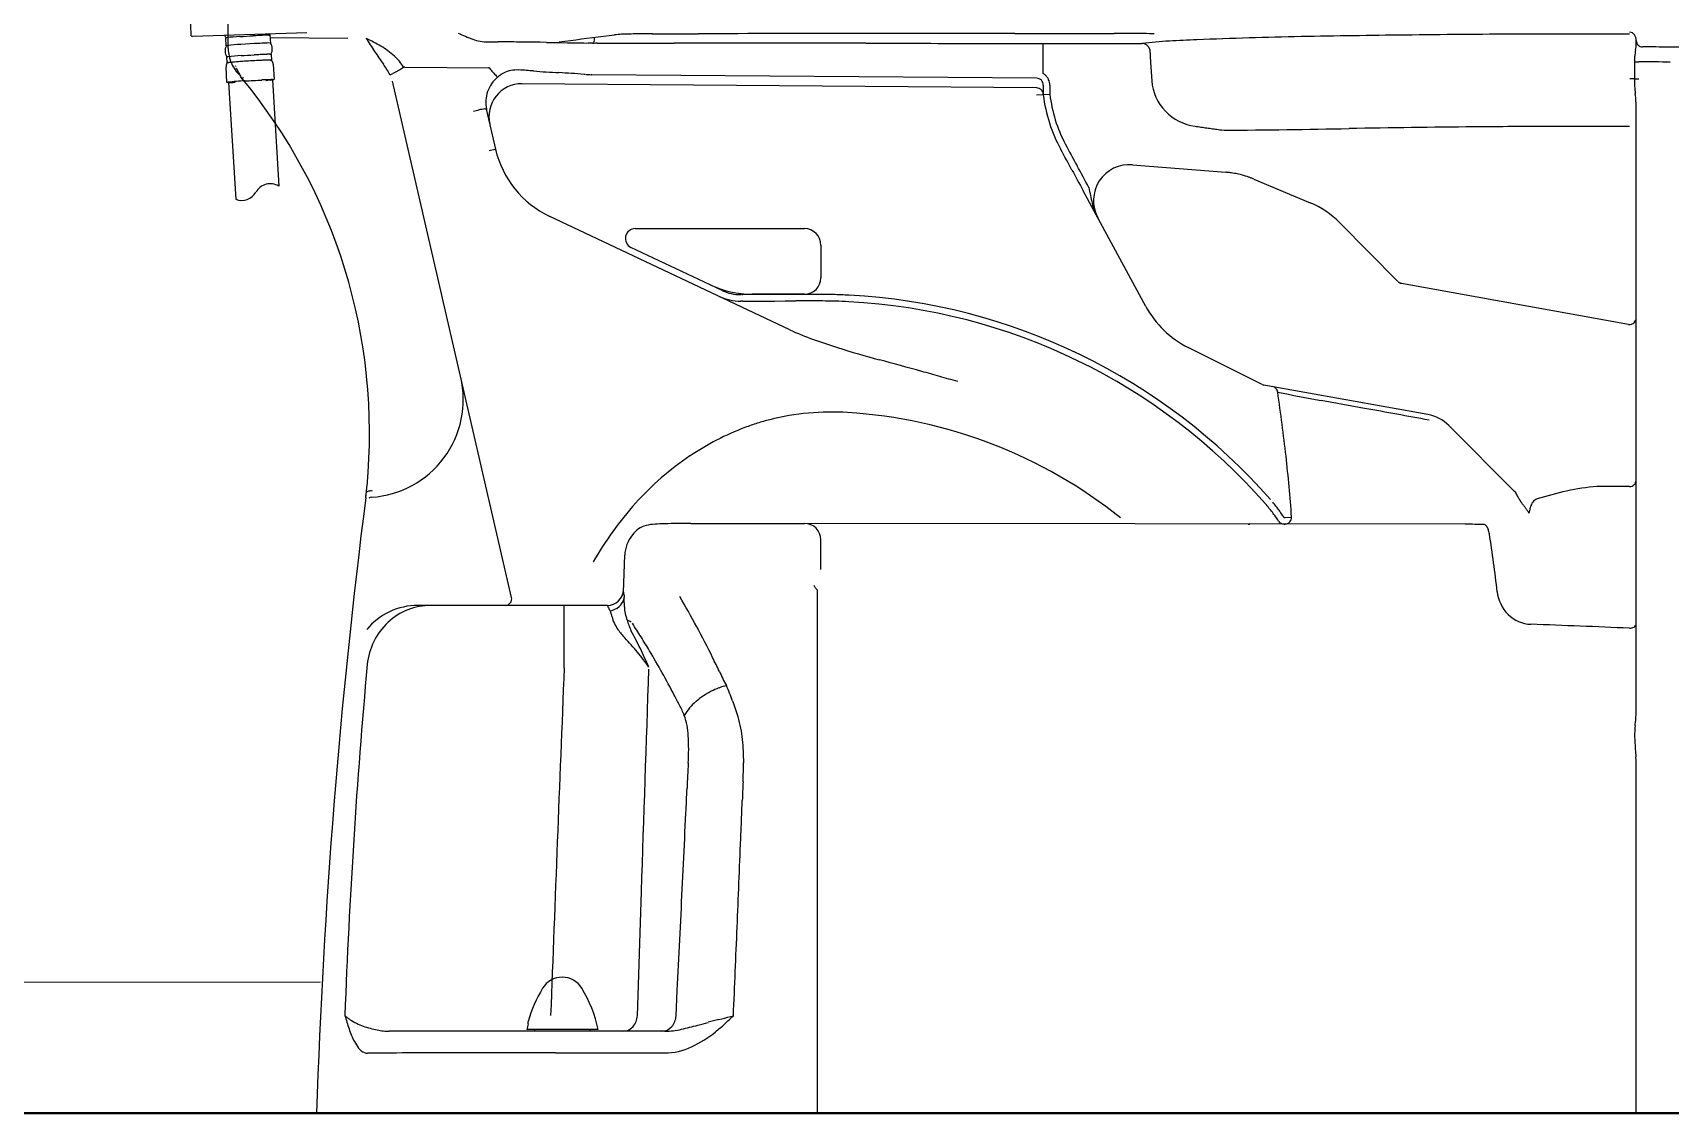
# Model space of a CAD drawing. Units: millimetres at full size. Extents: x -10070 to 9730, y -7239 to 6561.
# Drawn here: x -8074 to -7574, y -5397 to -5067 of the extents above; entities that cross this region are included whole.
import ezdxf

# ---------------------------------------------------------------- set-up
doc = ezdxf.new("R2010")
doc.units = ezdxf.units.MM
doc.header["$LTSCALE"] = 50
for name, color, linetype, lineweight in [('B-3_仕上線(黄)', 3, 'Continuous', 40), ('B-A_文字', 7, 'Continuous', 25), ('B-F_寸法・方位', 7, 'Continuous', 25)]:
    doc.layers.add(name, color=color, linetype=linetype, lineweight=lineweight)

msp = doc.modelspace()

# ---------------------------------------------------------------- linework, layer by layer
at = {"layer": 'B-3_仕上線(黄)'}
msp.add_line((-8084.48, -5396.71), (-6764.48, -5396.71), dxfattribs=at)
at = {"layer": 'B-A_文字', "color": 1, "lineweight": 18}
msp.add_line((-8084.48, -5356.71), (-7986.27, -5356.71), dxfattribs=at)
at = {"layer": 'B-F_寸法・方位'}
for p, q in [((-8027.1, -5030.13), (-8025.93, -5067.51)), ((-8014.47, -5071.74), (-8014.47, -5033.89)), ((-7990.43, -5066.9), (-8025.41, -5068)), ((-8015.08, -5070.85), (-8015.22, -5068.45)), ((-8006.44, -5070.22), (-8010.59, -5070.46)), ((-8001.75, -5067.63), (-8001.6, -5070.03)), ((-8001.7, -5068.37), (-7977.95, -5068.56)), ((-7935.13, -5069.7), (-7932.02, -5069.7)), ((-7917.24, -5069.84), (-7919.23, -5069.81)), ((-7914.26, -5069.89), (-7912.57, -5069.91)), ((-7913.35, -5069.67), (-7911.66, -5069.45)), ((-7912.57, -5069.91), (-7910.89, -5069.94)), ((-7911.66, -5069.45), (-7909.97, -5069.23)), ((-7910.89, -5069.94), (-7909.2, -5069.97)), ((-7909.97, -5069.23), (-7908.28, -5069.01)), ((-7909.2, -5069.97), (-7907.51, -5070)), ((-7908.28, -5069.01), (-7906.6, -5068.8)), ((-7907.51, -5070), (-7905.82, -5070.02)), ((-7906.6, -5068.8), (-7904.91, -5068.58)), ((-7905.82, -5070.02), (-7904.55, -5070.04)), ((-7904.91, -5068.58), (-7903.22, -5068.36)), ((-7903.23, -5070.06), (-7904.55, -5070.04)), ((-7903.22, -5068.36), (-7901.53, -5068.14)), ((-7902.77, -5070.02), (-7902.29, -5070.07)), ((-7901.74, -5070.07), (-7902.29, -5070.07)), ((-7901.53, -5068.14), (-7899.85, -5067.93)), ((-7899.85, -5067.93), (-7898.16, -5067.71)), ((-7898.16, -5067.71), (-7896.47, -5067.49)), ((-7884.87, -5067.23), (-7870.83, -5067.2)), ((-7854.86, -5070.09), (-7878.3, -5070.08)), ((-7774.23, -5067.08), (-7743.93, -5067.08)), ((-7773.81, -5070.15), (-7765.57, -5070.15)), ((-7765.57, -5079.36), (-7765.57, -5070.15)), ((-7765.57, -5070.15), (-7765.08, -5070.15)), ((-7584.48, -5070.3), (-7584.48, -5069.27)), ((-8014.76, -5076.06), (-8014.87, -5074.28)), ((-8001.39, -5073.46), (-8001.29, -5075.24)), ((-7733.05, -5071.98), (-7732.78, -5075.97)), ((-7732.78, -5075.97), (-7732.4, -5081.6)), ((-8014.85, -5082.07), (-8015.13, -5077.35)), ((-8000.76, -5076.48), (-8000.48, -5081.2)), ((-7960.56, -5077.39), (-7960.68, -5077.39)), ((-7960.56, -5077.39), (-7934.96, -5077.6)), ((-7905.51, -5079.62), (-7905.75, -5079.6)), ((-7903.39, -5079.71), (-7903.64, -5079.7)), ((-7767.55, -5080.8), (-7903.39, -5079.71)), ((-8014.35, -5082.08), (-8012.19, -5117.73)), ((-8000.98, -5081.28), (-7999.03, -5113.7)), ((-7927.93, -5239.26), (-7964.3, -5081.7)), ((-7767.55, -5083.74), (-7924.81, -5082.47)), ((-7763.57, -5085.75), (-7767.57, -5086)), ((-7765.57, -5082.86), (-7765.57, -5085.87)), ((-7763.57, -5082.86), (-7763.57, -5085.75)), ((-7935.56, -5090.6), (-7932.82, -5102.47)), ((-7584.48, -5273.46), (-7584.48, -5090.02)), ((-7933.02, -5102.52), (-7934.77, -5102.92)), ((-7738.34, -5107.18), (-7709.82, -5109.48)), ((-7734.25, -5150.42), (-7753.36, -5115.14)), ((-7701.21, -5111.58), (-7684.04, -5118.8)), ((-7842.96, -5157.55), (-7916.41, -5122.85)), ((-7657.22, -5142.84), (-7675.01, -5124.9)), ((-7890.19, -5126.7), (-7838.48, -5126.7)), ((-7867.32, -5143.83), (-7891.48, -5132.42)), ((-7833.48, -5131.7), (-7833.48, -5141.7)), ((-7863.63, -5145.57), (-7867.32, -5143.83)), ((-7586.83, -5155.91), (-7656.15, -5143.4)), ((-7857.57, -5146.83), (-7857.93, -5146.83)), ((-7857.68, -5148.83), (-7857.92, -5148.83)), ((-7857.32, -5148.83), (-7857.68, -5148.83)), ((-7857.57, -5146.83), (-7857.33, -5146.83)), ((-7838.48, -5146.7), (-7854.5, -5146.7)), ((-7698.7, -5174.25), (-7721.28, -5162.97)), ((-7648.06, -5183.47), (-7698.16, -5174.43)), ((-7621.61, -5206.9), (-7641.71, -5186.8)), ((-7586.48, -5205.43), (-7596.49, -5205.43)), ((-7972.45, -5208.89), (-7972.44, -5208.76)), ((-7692.01, -5214.88), (-7691.71, -5214.88)), ((-7691.71, -5214.88), (-7689.74, -5214.75)), ((-7873.23, -5216.71), (-7838.47, -5216.71)), ((-7636.75, -5216.95), (-7838.47, -5216.7)), ((-7703, -5216.87), (-7702.43, -5216.87)), ((-7692.01, -5216.88), (-7691.71, -5216.88)), ((-7833.47, -5230.8), (-7833.47, -5221.71)), ((-7893.75, -5237.62), (-7893.39, -5226.39)), ((-7834.48, -5266.16), (-7834.48, -5237.03)), ((-7898.72, -5241.71), (-7956.56, -5241.71)), ((-7911.87, -5260.79), (-7911.87, -5241.71)), ((-7834.48, -5289.74), (-7834.48, -5266.16)), ((-7584.48, -5274.02), (-7584.48, -5273.85)), ((-7584.48, -5274.02), (-7584.48, -5273.85)), ((-7584.48, -5289.03), (-7584.57, -5287.96)), ((-7584.48, -5396.71), (-7584.48, -5289.03)), ((-7889.52, -5366.98), (-7888.26, -5329.05)), ((-7876.56, -5343.8), (-7876.18, -5336.06)), ((-7876.94, -5351.54), (-7876.56, -5343.8)), ((-7877.32, -5359.29), (-7876.94, -5351.54)), ((-7877.7, -5367.03), (-7877.32, -5359.29)), ((-7922.88, -5369.45), (-7922.88, -5368.74)), ((-7881.13, -5371.71), (-7965.3, -5371.71)), ((-7901.48, -5371.21), (-7923.29, -5371.21)), ((-7920.98, -5371.21), (-7920.98, -5371.71)), ((-7903.98, -5371.71), (-7903.98, -5371.21)), ((-7970.8, -5378.43), (-7971.96, -5378.43)), ((-7914.54, -5378.34), (-7881.18, -5378.34)), ((-7852.59, -5396.71), (-7987.47, -5396.71)), ((-7421.48, -5396.71), (-7835.98, -5396.71))]:
    msp.add_line(p, q, dxfattribs=at)
for points in [[(-7917.24, -5069.84), (-7916.25, -5069.86), (-7914.26, -5069.89)], [(-7901.74, -5070.07), (-7890.02, -5070.08), (-7878.3, -5070.08)], [(-7585.04, -5075.74), (-7585.04, -5076.99), (-7585.03, -5079.78), (-7585.03, -5080.98)], [(-8012.05, -5077.6), (-8011.91, -5077.87), (-8011.78, -5078.13), (-8011.64, -5078.41), (-8011.49, -5078.68), (-8011.35, -5078.97), (-8011.2, -5079.25), (-8011.06, -5079.54), (-8010.91, -5079.83), (-8010.76, -5080.13), (-8010.61, -5080.43)], [(-7719.19, -5095.44), (-7718.74, -5095.5), (-7718.29, -5095.56), (-7717.85, -5095.63), (-7717.4, -5095.69), (-7716.96, -5095.75), (-7716.51, -5095.81), (-7716.07, -5095.88), (-7715.62, -5095.94), (-7715.18, -5096), (-7714.73, -5096.06), (-7714.29, -5096.12), (-7713.84, -5096.18), (-7713.39, -5096.24), (-7712.95, -5096.31), (-7712.5, -5096.37), (-7712.06, -5096.43), (-7711.61, -5096.49), (-7711.17, -5096.55), (-7710.28, -5096.67)], [(-7857.32, -5148.83), (-7854.08, -5148.81), (-7850.84, -5148.8), (-7847.6, -5148.79), (-7844.37, -5148.78), (-7841.13, -5148.77)], [(-7972.47, -5208.77), (-7972.45, -5208.62), (-7972.43, -5208.47), (-7972.41, -5208.32), (-7972.4, -5208.18), (-7972.38, -5208.03), (-7972.36, -5207.89), (-7972.35, -5207.75), (-7972.33, -5207.61), (-7972.31, -5207.48), (-7972.3, -5207.34)], [(-7972.3, -5207.34), (-7972.28, -5207.16), (-7972.26, -5206.98), (-7972.24, -5206.79)], [(-7617.16, -5213.58), (-7617.27, -5213.41), (-7617.39, -5213.25), (-7617.5, -5213.08), (-7617.61, -5212.91), (-7617.72, -5212.75), (-7617.83, -5212.58), (-7617.94, -5212.42), (-7618.05, -5212.26), (-7618.16, -5212.1), (-7618.27, -5211.94)], [(-7617.16, -5213.58), (-7617.11, -5213.39), (-7617.07, -5213.2), (-7617.03, -5213.01), (-7616.98, -5212.82), (-7616.94, -5212.63), (-7616.9, -5212.43), (-7616.85, -5212.24), (-7616.81, -5212.05), (-7616.77, -5211.86), (-7616.72, -5211.67)], [(-7864.63, -5368.14), (-7863.75, -5367.91), (-7862.86, -5367.68), (-7861.97, -5367.45), (-7861.08, -5367.22), (-7860.2, -5366.99)]]:
    msp.add_lwpolyline(points, dxfattribs=at)
for centre, radius, start, end in [((-8025.43, -5067.5), 0.5, 181.8, 271.8), ((-8009.33, -5065.71), 6.5, 197.7223, 199.1591), ((-8009.34, -5065.72), 6.49, 199.1591, 201.3175), ((-8012, -5072.39), 3.43, 153.4389, 213.5188), ((-8009.32, -5065.71), 6.5, 201.3175, 202.7547), ((-8015.02, -5068), 0.407, 252.1343, 276.6885), ((-8014.96, -5070.9), 0.125, 76.1957, 154.0719), ((-8007.57, -5131.51), 63.54, 93.0197, 96.6885), ((-8014.8, -5070.23), 0.571, 256.1957, 276.2086), ((-8006.23, -5148.95), 78.61, 93.1767, 96.2086), ((-8068.12, -3983.71), 1085.85, 273.01969, 273.23444), ((-7983.91, -5473.84), 406.65, 92.9751, 93.2344), ((-7933.03, -6385.9), 1317.72, 93.0981, 93.19348), ((-7996.96, -5222.79), 155.26, 92.2958, 92.9751), ((-8000.85, -5132.89), 62.88, 91.0992, 93.0981), ((-7998.89, -5174.67), 107.1, 92.0117, 92.2958), ((-8001.75, -5093.1), 25.48, 90.8176, 92.0117), ((-8002.31, -5053.96), 13.66, 270.8176, 271.5431), ((-8001.91, -5068.73), 1.11, 82.6336, 91.5431), ((-8001.9, -5069.52), 0.5, 270.4779, 289.9975), ((-8007.98, -5065.61), 6.56, 342.0265, 343.7564), ((-8001.69, -5070.09), 0.108, 33.0252, 109.9975), ((-8007.93, -5065.63), 6.5, 343.7564, 345.5027), ((-8004.32, -5071.91), 3.3, 3.3334, 34.6928), ((-7814.73, -4969.01), 186.46, 212.2857, 213.7442), ((-8018.42, -5160.21), 102.53, 60.4363, 63.3047), ((-7919.74, -5013.93), 58.48, 245.2066, 249.9313), ((-7935.08, -5055.91), 13.79, 249.9313, 269.7803), ((-7933.01, -6011.24), 941.54, 89.55062, 89.94001), ((-7931.58, -5829.07), 759.37, 89.06782, 89.55062), ((-7914.3, -5063.21), 6.68, 270.3311, 273.4062), ((-7914.3, -5063.2), 6.69, 273.4046, 276.9911), ((-7914.31, -5063.18), 6.71, 276.9911, 280.5671), ((-7903.21, -5068.17), 1.89, 269.2701, 271.9479), ((-7903.21, -5068.12), 1.95, 271.9479, 274.5469), ((-7903.23, -5067.91), 2.16, 274.5469, 278.2369), ((-7903.31, -5067.31), 2.76, 278.2369, 281.124), ((-7915.06, -5067.61), 12.52, 348.9091, 352.9287), ((-7924.3, -5066.46), 21.82, 352.9287, 355.2341), ((-7893.42, -5093.14), 25.78, 92.0852, 96.8268), ((-7887.5, -5255.56), 188.32, 90.6515, 92.0852), ((-7884.62, -5509.62), 442.39, 90.0411, 90.6515), ((-7884.94, -5067.02), 0.213, 260.0481, 269.8911), ((-7766.15, -53187.71), 48120.62, 90.00963, 90.12464), ((-7907.27, -122510.16), 117440.08, 89.95728, 89.97443), ((-7662.6, 205619.51), 210689.68, 269.95728, 269.96684), ((-7474.69, 530205.17), 535275.4, 269.96684, 269.96798), ((-7501.02, 481159.49), 486229.71, 269.96888, 269.97238), ((-7743.8, -5816.51), 749.43, 89.54159, 90.00963), ((-7739.03, -5219.65), 152.56, 87.2426, 89.5416), ((-7735.43, -5072.26), 2.1, 88.3492, 89.9724), ((-7721.26, -5187.08), 117.77, 92.8066, 96.907), ((-7735.43, -5072.25), 2.08, 81.8214, 88.3492), ((-7735.49, -5072.7), 2.54, 16.487, 81.8214), ((-7657.41, -6489.61), 1421.87, 92.46687, 92.80663), ((-7662.96, -6360.77), 1292.9, 91.05761, 92.46687), ((-7601.81, -9672.98), 4605.68, 90.66199, 91.05761), ((-7596.1, -10166.89), 5099.62, 90.27684, 90.66199), ((-7605.99, -8121.23), 3053.93, 89.6337, 90.27684), ((-7586.48, -5068.49), 1.76, 32.9546, 89.586), ((-7587.73, -5069.3), 3.25, 0.5292, 32.9546), ((-7594.3, -5070.3), 9.82, 349.09, 0), ((-7582.55, -5069.25), 1.93, 180.6597, 225.9297), ((-7582.48, -5069.18), 2.03, 225.9297, 269.2719), ((-8014.67, -5073.83), 0.407, 252.1343, 276.6885), ((-8014.61, -5076.17), 0.191, 78.4205, 144.2353), ((-8007.22, -5137.34), 63.54, 93.0197, 96.6885), ((-8014.41, -5075.19), 0.806, 258.4205, 275.8556), ((-8003.25, -5071.7), 11.22, 180.1956, 203.765), ((-8003.75, -5179.14), 103.68, 93.1764, 95.8556), ((-8067.77, -3989.54), 1085.85, 273.01969, 273.23444), ((-7945.93, -6221), 1147.15, 92.93422, 93.17642), ((-7983.56, -5479.67), 406.65, 92.9751, 93.2344), ((-7996.6, -5228.62), 155.26, 92.2958, 92.9751), ((-7989.98, -5361.46), 286.49, 92.6902, 92.9342), ((-7999.25, -5164.27), 89.08, 91.9054, 92.6902), ((-7998.53, -5180.5), 107.1, 92.0117, 92.2958), ((-8001.4, -5098.93), 25.48, 90.8176, 92.0117), ((-8000.27, -5133.53), 58.31, 91.5728, 91.9054), ((-8001.49, -5089.25), 14.02, 90.1898, 91.5728), ((-8001.96, -5059.79), 13.66, 270.8176, 271.5431), ((-8001.56, -5074.55), 1.11, 82.6336, 91.5431), ((-8001.54, -5074.73), 0.498, 270.1898, 285.8538), ((-8001.37, -5075.32), 0.112, 43.0426, 105.8538), ((-8004.38, -5071.91), 3.37, 332.5276, 3.3334), ((-8002.57, -5076.46), 1.77, 39.1285, 43.5795), ((-8002.64, -5076.51), 1.85, 34.8832, 39.1285), ((-8002.81, -5076.63), 2.06, 31.054, 34.8832), ((-8002.75, -5076.59), 1.99, 27.0964, 31.054), ((-8002.76, -5076.6), 2.01, 23.1699, 27.0964), ((-8002.75, -5076.59), 1.99, 19.2076, 23.1699), ((-8002.82, -5076.62), 2.07, 11.579, 19.2076), ((-7799.72, -4958.98), 204.51, 213.7442, 215.074), ((-7978.75, -5090.27), 22.13, 47.2017, 60.4363), ((-7975.55, -5086.81), 17.42, 40.0058, 47.2017), ((-7973.16, -5084.81), 14.3, 31.2488, 40.0058), ((-7570.63, -5075.76), 14.41, 176.463, 179.9071), ((-7584.08, -5059.29), 16.47, 266.662, 269.0465), ((-7567.17, -5075.98), 17.88, 173.6861, 176.463), ((-7561.71, -5076.58), 23.37, 169.09, 173.6861), ((-7583.77, -5040.83), 34.94, 269.0465, 270.1707), ((-7625.57, -10203.3), 5127.71, 89.42456, 89.53177), ((-7622.88, -10301.34), 5230.29, 89.46885, 89.55774), ((-7622.42, -10251.63), 5180.57, 89.37911, 89.46885), ((-8013.36, -5077.21), 1.78, 175.375, 179.8099), ((-8013.63, -5077.21), 1.5, 179.8099, 185.0424), ((-8012.97, -5077.25), 2.17, 171.7394, 175.375), ((-8013.18, -5077.22), 1.96, 167.7257, 171.7394), ((-8013.15, -5077.22), 1.98, 163.7566, 167.7257), ((-8013.11, -5077.23), 2.03, 159.8829, 163.7566), ((-8012.85, -5077.33), 2.3, 153.0392, 159.8829), ((-8013.66, -5076.92), 1.4, 141.7936, 153.0392), ((-8003.36, -5071.75), 11.1, 203.765, 227.5837), ((-8003.13, -5070.61), 11.23, 214.8386, 216.126), ((-8141.31, -5189.13), 170, 354.5239, 39.7357), ((-8010.21, -5080.14), 0.493, 220.5866, 271.4019), ((-8010.26, -5078.19), 2.44, 271.4019, 282.344), ((-8002.43, -5076.54), 1.67, 2.1159, 11.579), ((-8028.73, -5119.78), 75.32, 33.6233, 35.074), ((-7979.25, -5086.87), 15.89, 26.7553, 33.6233), ((-7966.18, -5076.06), 3.82, 287.0506, 300.9998), ((-7951.02, -5101.28), 25.6, 118.9062, 120.9998), ((-8006.07, -5001.6), 88.27, 298.9062, 299.8392), ((-8033.5, -4953.77), 143.41, 299.8392, 300.4136), ((-7960.72, -5077.77), 0.372, 102.6215, 119.9897), ((-7960.68, -5077.92), 0.527, 90.3166, 102.6215), ((-7925.77, -5088.16), 10.03, 130.02, 160.8117), ((-7934.97, -5078.38), 0.781, 84.8188, 89.2382), ((-7934.94, -5078.07), 0.47, 77.4772, 84.8188), ((-7934.92, -5077.95), 0.348, 62.585, 77.4772), ((-7934.87, -5077.86), 0.241, 41.2523, 62.585), ((-7777.22, -4944.95), 205.95, 220.1318, 220.5723), ((-7899.48, -5049.63), 45, 220.5723, 222.5881), ((-7949.87, -5095.96), 23.45, 41.9184, 42.5881), ((-7931.18, -5079.18), 1.67, 221.9184, 231.3179), ((-7925.8, -5087.98), 9.87, 124.036, 130.604), ((-7925.87, -5087.87), 9.75, 117.386, 124.036), ((-7926.35, -5086.95), 8.71, 101.8426, 117.386), ((-7926.36, -5086.88), 8.63, 86.1654, 101.8426), ((-7932.67, -5219.04), 140.95, 86.2521, 87.1748), ((-7931.34, -5198.65), 120.51, 85.1729, 86.2521), ((-7902.29, -4854.65), 224.71, 265.1729, 267.1429), ((-7924.68, -5303.24), 224.44, 85.1706, 87.1429), ((-7903.32, -5050.26), 29.44, 266.1961, 267.7815), ((-7903.12, -5045.14), 34.56, 267.7815, 269.132), ((-7767.57, -5082.76), 1.96, 43.2418, 89.5288), ((-7767.58, -5082.81), 3.99, 53.6696, 59.7364), ((-7767.59, -5082.83), 4.01, 41.6282, 53.6696), ((-7767.61, -5082.84), 4.04, 29.6666, 41.6282), ((-7767.63, -5082.86), 4.06, 23.6946, 29.6666), ((-7586.48, -5113.56), 32.63, 88.6923, 89.943), ((-7586.08, -5095.99), 15.05, 85.9808, 88.6923), ((-7546.36, -5080.89), 38.67, 180.1324, 186.8502), ((-7584.06, -5064.8), 16.21, 266.5906, 269.0423), ((-7583.74, -5045.84), 35.17, 269.0423, 270.1726), ((-8014.63, -5081.59), 0.441, 252.0545, 276.6578), ((-8014.6, -5082.48), 0.395, 90.0519, 114.3096), ((-8014.62, -5066.34), 15.74, 270.0519, 271.8313), ((-8005.42, -5160.49), 79, 92.8726, 96.6578), ((-8017.39, -4979.73), 102.41, 271.8313, 272.1049), ((-8017.26, -4983.27), 98.86, 272.1049, 272.4905), ((-8021.17, -4893.43), 188.78, 272.4905, 272.6924), ((-8194.71, -1388.06), 3698.18, 272.87262, 272.95351), ((-7973.64, -5672.83), 592.3, 92.7984, 92.95351), ((-8017.22, -4889.51), 192.46, 274.2331, 274.3287), ((-8014.14, -4930.18), 151.67, 274.3287, 274.45), ((-7999.92, -5135.25), 54.06, 91.0992, 92.7984), ((-8000.37, -5107.09), 25.77, 92.3598, 94.45), ((-8001.65, -5076.22), 5.12, 272.3598, 282.8422), ((-8001.28, -5064.3), 16.9, 271.0992, 272.6091), ((-7925.44, -5088.28), 10.38, 160.8117, 190.6118), ((-7924.88, -5092.41), 9.94, 89.5959, 141.6738), ((-7767.57, -5085.75), 2.02, 45.2889, 89.5481), ((-7767.53, -5085.72), 1.96, 0, 45.2889), ((-7767.68, -5082.86), 2.11, 0, 43.2418), ((-7718.03, -5079.76), 47.93, 187.3232, 197.8177), ((-7767.64, -5082.86), 4.07, 11.8296, 23.6946), ((-7767.65, -5082.86), 4.08, 0, 11.8296), ((-7717.63, -5079.84), 46.31, 187.3232, 197.1582), ((-7717.75, -5080.6), 14.68, 183.9173, 224.2119), ((-7622.4, -5090.02), 37.92, 0, 6.8502), ((-7915, -5182.52), 94.84, 103.9462, 105.023), ((-7934.62, -5103.49), 13.41, 96.3409, 103.9462), ((-7936.3, -5088.45), 1.72, 276.3409, 286.1771), ((-7935.78, -5090.24), 0.135, 10.8132, 106.1771), ((-7926.07, -5088.41), 9.74, 190.7255, 191.8642), ((-7926.04, -5088.4), 9.77, 191.8642, 193), ((-7924.75, -5092.51), 10.1, 141.6738, 193), ((-7717.02, -5079.89), 15.7, 224.2119, 262.0713), ((-7718.71, -5079.98), 47.21, 197.8177, 208.4703), ((-7721.8, -5081.13), 41.95, 197.1582, 208.011), ((-7605.27, -8686.93), 3591.41, 90.45873, 91.067), ((-7609.63, -8143.39), 3047.86, 90.0118, 90.45873), ((-7608.06, -15771.28), 10675.75, 89.8842, 90.01179), ((-7160.83, -4782.72), 677.36, 208.011, 208.65328), ((-7747.97, -1025.53), 4071.32, 270.53043, 271.067), ((-7933.09, -5102.25), 0.28, 282.9968, 312.9913), ((-7903.59, -5095.73), 30, 193, 244.7134), ((-17781.34, -10536.79), 11399.76, 28.43413, 28.47028), ((22945.74, 11515.63), 34914.43, 208.43413, 208.44593), ((-9596.49, -6113.62), 2098.21, 28.44593, 28.65328), ((-7739.22, -5118.15), 11, 85.3931, 208.4459), ((-7712.07, -5137.41), 28.02, 84.4911, 85.3931), ((-7712.06, -5137.37), 27.98, 81.7828, 84.4911), ((-7712.07, -5137.41), 28.02, 79.98, 81.7828), ((-7712.06, -5137.38), 27.99, 79.0766, 79.98), ((-7712.06, -5137.37), 27.98, 77.2675, 79.0766), ((-7712.07, -5137.41), 28.02, 75.4568, 77.2675), ((-7712.06, -5137.37), 27.98, 72.7253, 75.4568), ((-7712.07, -5137.41), 28.02, 70.8954, 72.7253), ((-7712.06, -5137.38), 27.99, 69.9738, 70.8954), ((-8010.36, -5113.05), 5.02, 248.5736, 330.4267), ((-8001.62, -5118.01), 5.02, 59.0568, 150.4267), ((-7682.65, -5102.29), 69.98, 189.7856, 193.7413), ((-7712.06, -5137.36), 27.97, 68.1233, 69.9738), ((-7712.08, -5137.42), 28.03, 67.1965, 68.1233), ((-7732.43, -5114.46), 18.73, 193.7413, 208.4459), ((-7694.89, -5144.61), 28, 44.7544, 67.1965), ((-7890.19, -5129.7), 3, 90, 244.7134), ((-7838.48, -5131.7), 5, 0, 90), ((-7854.5, -5116.7), 30, 244.7134, 270), ((-7858, -5133.66), 13.18, 244.7134, 257.5149), ((-7838.48, -5141.7), 5, 270, 0), ((-7655.79, -5141.42), 2.01, 224.7544, 226.5559), ((-7655.8, -5141.44), 1.99, 226.556, 231.953), ((-7655.79, -5141.42), 2.01, 231.9388, 237.214), ((-7655.8, -5141.43), 2, 237.2343, 242.481), ((-7655.79, -5141.42), 2.01, 242.4747, 244.199), ((-7655.8, -5141.43), 2, 244.1991, 249.3904), ((-7655.8, -5141.42), 2.01, 249.3822, 254.5464), ((-7655.8, -5141.44), 1.99, 254.5565, 258.0376), ((-7655.8, -5141.42), 2.01, 258.0357, 259.7705), ((-7858.02, -5133.68), 15.15, 244.7134, 257.5365), ((-7858.01, -5133.67), 15.16, 257.5365, 270.3477), ((-7858, -5133.63), 13.21, 257.5149, 270.2836), ((-7825.57, -11675.46), 6528.71, 90.17888, 90.27872), ((-7828.35, -10784.7), 5637.94, 90.06325, 90.17888), ((-7838.35, -6400.52), 1251.75, 89.75633, 90.12703), ((-7834.37, -5332.24), 185.48, 88.557, 90.0632), ((-7833.75, -5319.6), 170.82, 87.0404, 89.7563), ((-7834.2, -5325.37), 178.6, 86.9927, 88.557), ((-7834.48, -5330.71), 181.95, 41.2587, 86.994), ((-7834.48, -5330.71), 183.95, 41.2587, 86.994), ((-7707.87, -5136.13), 30, 208.4459, 243.4478), ((-7586.48, -5153.93), 2.01, 259.8791, 287.4109), ((-7586.48, -5153.94), 2, 287.4109, 315.1455), ((-7586.37, -5154.05), 1.85, 315.1455, 317.0833), ((-7586.96, -5153.5), 2.65, 317.0833, 318.4367), ((-7586.48, -5153.94), 2, 318.7274, 0), ((-7808.98, -5085.61), 79.56, 244.7134, 250.321), ((-7769.81, -4976.1), 195.87, 250.321, 252.6005), ((-7726.21, -4836.75), 341.87, 252.6102, 254.8479), ((-8472.38, -7592.25), 2512.86, 74.54346, 74.84795), ((-8059.59, -6099.36), 963.95, 74.20321, 74.54346), ((-7972.68, -5178.77), 30, 273.8494, 13), ((-7933.69, -5654.35), 501.48, 73.5492, 74.2032), ((-7697.81, -5172.46), 2, 243.4478, 259.7705), ((-7695.92, -5176.85), 1.98, 43.7452, 79.7705), ((-7695.94, -5176.86), 2, 8.1061, 43.7452), ((-7594.96, -4702.5), 484.3, 258.2044, 259.8024), ((-8324.38, -5268.7), 637.12, 7.42689, 8.31368), ((-9149.23, -13342.87), 8294.74, 79.70907, 79.80238), ((-7832.11, -5251.92), 69.02, 104.2281, 107.5346), ((-7830.7, -5257.46), 74.73, 95.0429, 104.2281), ((-7830.14, -5263.82), 81.12, 86.5781, 95.0429), ((-7834.22, -5329.74), 147.16, 68.8627, 86.5257), ((-17736.25, -60636.76), 56361.88, 79.69892, 79.70907), ((-8029.73, -7230.95), 2081.15, 79.42379, 79.69892), ((-7650.2, -5195.28), 12, 45, 79.7705), ((-7828.31, -5262.54), 80.31, 110.6734, 117.4272), ((-7830.99, -5255.44), 72.71, 107.5346, 110.6734), ((-8312.12, -5267.1), 624.75, 6.52254, 7.42689), ((-7826.48, -5266.07), 84.28, 117.4272, 123.8631), ((-7834.73, -5331.06), 148.58, 51.3658, 68.8627), ((-7824.06, -5269.69), 88.64, 123.8631, 138.1349), ((-8074.87, -5239.98), 385.95, 5.1351, 6.5226), ((-8081.59, -5194.85), 110, 353.771, 354.4728), ((-8082.58, -5240.67), 393.7, 3.7749, 5.1351), ((-7591.11, -5272.72), 67.51, 94.5677, 102.4901), ((-7586.48, -5203.4), 2.02, 270, 314.2514), ((-7586.43, -5203.46), 1.95, 314.2514, 0), ((-5988.51, -5461.72), 2000.02, 172.734, 178.13718), ((-8048.42, -5200.33), 76.44, 353.6699, 353.7779), ((-8038.32, -5201.43), 66.29, 353.7779, 353.9025), ((-8034.87, -5201.8), 62.82, 353.9025, 354.0411), ((-8029.66, -5202.34), 57.58, 354.0411, 354.1923), ((-8026.24, -5202.69), 54.14, 354.1923, 354.6304), ((-8020.54, -5203.23), 48.41, 354.6304, 355.1204), ((-7971.89, -5207.4), 0.416, 113.0578, 172.4736), ((-7970.99, -5209.51), 2.71, 103.0418, 113.0578), ((-7970.86, -5210.05), 3.27, 92.2117, 103.0418), ((-7970.59, -5210.7), 2, 93.748, 117.8713), ((-7970.77, -5212.31), 5.53, 85.804, 92.2117), ((-7811.61, -5280.84), 105.35, 138.1349, 150.1602), ((-7734.1, -5242.62), 48.41, 37.3018, 41.2264), ((-7734, -5242.55), 50.28, 38.2219, 39.9919), ((-7623.74, -5209.04), 3.02, 31.9378, 45), ((-7627.11, -5211.14), 6.99, 26.2681, 31.9378), ((-7629.95, -5212.54), 10.16, 25.762, 26.2681), ((-7632.11, -5213.58), 12.55, 25.3523, 25.762), ((-7632.99, -5214), 13.53, 24.9786, 25.3523), ((-7635.74, -5215.28), 16.56, 24.6732, 24.9786), ((-7637.77, -5216.21), 18.8, 24.4078, 24.6732), ((-7644.52, -5219.27), 26.2, 24.2175, 24.4078), ((-7613.93, -5205.51), 7.34, 204.2175, 206.535), ((-7613.52, -5205.31), 7.79, 206.535, 208.7183), ((-7613.13, -5205.09), 8.24, 208.7183, 209.7068), ((-7612.58, -5204.78), 8.87, 209.7068, 210.6247), ((-7612.29, -5204.61), 9.2, 210.6247, 211.5095), ((-7611.6, -5204.19), 10.02, 211.5095, 212.3224), ((-7611.3, -5204), 10.36, 212.3224, 213.1155), ((-7610.58, -5203.53), 11.22, 213.1155, 213.8478), ((-7609.49, -5203.07), 12.39, 212.8034, 213.5702), ((-7609.02, -5202.76), 12.96, 213.5702, 214.3031), ((-7608.8, -5202.61), 13.22, 214.3031, 214.6652), ((-7608.58, -5202.45), 13.49, 214.6652, 215.02), ((-7608.49, -5202.39), 13.6, 215.02, 215.3743), ((-7608.28, -5202.25), 13.85, 215.3743, 215.7221), ((-7608.18, -5202.17), 13.99, 215.7221, 216.069), ((-7607.95, -5202), 14.27, 216.069, 216.4091), ((-7606.82, -5201.17), 15.67, 216.4091, 218.4143), ((-7602.29, -5197.58), 21.45, 218.4143, 219.8792), ((-7613.39, -5212.22), 3.38, 142.2847, 170.5335), ((-7613.85, -5211.87), 2.8, 108.4885, 142.2847), ((-7582.02, -5313.77), 109.56, 102.4901, 107.3769), ((-7736.14, -5244.17), 50.97, 33.5746, 37.3018), ((-7734.72, -5243.12), 51.2, 36.4835, 38.2219), ((-7692.01, -5214.88), 2, 213.4336, 269.8856), ((-7735.1, -5243.4), 51.67, 34.9909, 36.4835), ((-7736.28, -5244.23), 53.12, 33.5387, 34.9909), ((-7691.75, -5214.88), 2.02, 317.4823, 3.7001), ((-7591.9, -5188.89), 34.99, 219.8792, 220.512), ((-7621, -5213.76), 3.28, 33.7712, 40.5119), ((-7883.39, -5226.71), 10, 139.4357, 178.1485), ((-7885.05, -5224.11), 7.1, 125.8528, 146.6655), ((-7885.51, -5223.47), 6.31, 102.4874, 125.8528), ((-7883.1, -5234.36), 17.46, 93.182, 102.4874), ((-7877.67, -5332.07), 115.32, 91.77, 93.182), ((-7875.98, -5386.71), 169.99, 90.4211, 91.77), ((-7873.32, -5748.9), 532.19, 89.9902, 90.4211), ((-7838.47, -5221.71), 5, 0, 90), ((-7691.71, -5214.92), 1.96, 269.9313, 317.4823), ((-7637.11, -5479.12), 262.18, 89.2691, 89.9208), ((-7640.9, -5776.24), 559.31, 88.9636, 89.2691), ((-7631.19, -5218.08), 1.14, 51.9602, 69.3616), ((-7631.53, -5218.52), 1.69, 40.1873, 51.9602), ((-7632.63, -5219.45), 3.13, 16.3696, 40.1873), ((-7641.85, -5222.15), 12.74, 10.4327, 16.3696), ((-7916.45, -5267.16), 291, 7.6008, 9.3576), ((-7992.43, -5277.3), 367.65, 6.2102, 7.6008), ((-7831.9, -5234.03), 4, 201.4461, 215.3826), ((-7929.88, -5239.71), 2, 270, 13), ((-7898.72, -5236.71), 5, 270, 358.1485), ((-7898.23, -5238.47), 4.77, 311.2496, 347.5149), ((-7891.36, -5237.7), 2.39, 178.1485, 189.3975), ((-7888.36, -5237.2), 5.44, 189.3975, 194.3525), ((-7887.84, -5237.07), 5.97, 194.3525, 195.1232), ((-7887.34, -5236.94), 6.49, 195.1232, 195.8322), ((-7887.08, -5236.86), 6.76, 195.8322, 196.5404), ((-7891.09, -5240.04), 2.54, 167.0637, 167.7585), ((-7941.41, -5242.4), 47.93, 1.8757, 3.4736), ((-7897.44, -5238.49), 4, 346.2546, 352.2161), ((-7891.43, -5239.96), 2.19, 166.2561, 167.0637), ((-7886.55, -5236.71), 7.31, 196.5404, 197.1953), ((-7886.29, -5236.62), 7.59, 197.1953, 197.8497), ((-7885.74, -5236.45), 8.16, 197.8497, 198.458), ((-7940.01, -5242.36), 46.53, 0.2296, 1.8757), ((-8106.56, -5375.03), 267.18, 28.3336, 30.6022), ((-7832.85, -5234.71), 2.84, 215.3826, 234.9497), ((-7615.48, -5236.26), 11.52, 186.3322, 225.3393), ((-7956.65, -5261.82), 20.09, 115.1898, 140.6349), ((-7952.52, -5260.98), 19.27, 90, 133.168), ((-7956.56, -5262.01), 20.3, 90, 115.1898), ((-7898.72, -5241.87), 0.165, 23.5843, 90), ((-7907.24, -5245.59), 9.46, 22.2795, 23.5843), ((-7900.76, -5242.94), 2.46, 18.5021, 22.2795), ((-7902.93, -5243.66), 4.74, 16.5463, 18.5021), ((-7897.05, -5241.92), 1.39, 196.5462, 200.3258), ((-7896.58, -5241.74), 1.89, 200.3258, 203.1106), ((-7895.74, -5241.38), 2.8, 203.1106, 213.2726), ((-7892.34, -5239.15), 6.87, 213.2726, 217.4266), ((-7898.65, -5237.99), 5.41, 279.0607, 311.2496), ((-7908.56, -5247.44), 11.52, 15.9737, 20.8961), ((-7911.93, -5248.4), 15.02, 12.1962, 15.9737), ((-7888.47, -5243.33), 8.98, 192.1962, 205.8511), ((-7883.35, -5242.05), 10.14, 180.7101, 192.3272), ((-7880.84, -5241.5), 12.7, 192.3272, 201.6109), ((-7616.21, -5236.99), 10.49, 225.3393, 267.8606), ((-7951.85, -5261.69), 20.25, 133.168, 174.4256), ((-7885.04, -5241.67), 12.79, 205.8511, 215.4595), ((-7874.28, -5234), 26, 215.4595, 219.1156), ((-7879.49, -5238.24), 19.29, 219.1156, 224.0432), ((-7858.71, -5235.81), 35.49, 196.9768, 199.7508), ((-7888.89, -5238.31), 8.72, 244.4407, 248.9637), ((-7870.66, -5240.1), 22.79, 199.7508, 204.0682), ((-7886.61, -5232.39), 15.06, 248.9637, 251.5842), ((-7966.94, -5292.19), 86.75, 25.4518, 29.5542), ((-8100.88, -5383.94), 250.47, 31.9675, 33.0956), ((-8129.31, -5387.29), 293.04, 26.265, 28.3336), ((-7773.46, -9572.86), 4328.23, 87.72388, 87.92303), ((-7769.04, -9461.68), 4216.96, 87.51948, 87.72388), ((-7586.48, -5245.77), 2.9, 268.9005, 297.6058), ((-7585.7, -5247.26), 1.22, 297.6058, 0), ((-7946.59, -5303.14), 74.06, 39.5725, 44.0432), ((-7948.55, -5304.76), 76.6, 35.2499, 39.5725), ((-8168.56, -5388.15), 310.04, 24.3034, 25.4518), ((-8112.54, -5391.22), 264.22, 30.8982, 31.9675), ((-8124.98, -5398.46), 278.6, 29.2669, 30.8616), ((-6007.08, -5438.76), 1973.07, 174.79371, 176.35376), ((27973.47, -6713.35), 35914.72, 177.68205, 177.76679), ((-8137.12, -5391.15), 301.74, 25.817, 26.265), ((-8142.87, -5393.93), 308.13, 25.3782, 25.817), ((-201586.01, 1127.69), 193805.33, 358.0908, 358.11089), ((-8138.34, -5405.94), 293.92, 27.7552, 29.2669), ((-7427.68, -5054.66), 483.45, 205.3782, 205.6638), ((-7841.84, -5253.67), 23.96, 205.6638, 211.4233), ((-8735.05, -5719.96), 968.21, 27.54939, 27.75519), ((-7855.93, -5289.58), 24.28, 116.9567, 130.2243), ((-7855.98, -5289.5), 24.19, 111.0433, 116.9567), ((-7856.4, -5288.4), 23.01, 104.8283, 111.0433), ((-11013.24, -6514.26), 3389.14, 21.52261, 21.60871), ((-7913.78, -5291.94), 57.37, 16.4393, 21.5226), ((-7904.82, -5286.86), 31.8, 21.2907, 27.5494), ((-7861.08, -5283.5), 16.31, 130.2243, 149.8662), ((-7890.66, -5281.3), 16.59, 10.257, 21.1448), ((-7895.95, -5286.68), 38.78, 5.9656, 16.4393), ((-7622.05, -5273.35), 37.57, 355.5728, 358.9808), ((-7614.96, -5273.46), 30.48, 359.6311, 0), ((-7616.24, -5273.45), 31.77, 359.2771, 359.6311), ((-7899.15, -5282.83), 25.22, 3.0817, 10.257), ((-7555.75, -5281.44), 29.2, 174.1712, 183.4865), ((-7643.69, -5271.68), 59.28, 353.4125, 355.5728), ((-7957.48, -5285.97), 83.63, 0.2, 3.0817), ((-7943.53, -5285.92), 69.68, 356.7413, 0.2), ((-7919.71, -5289.16), 62.66, 359.4728, 5.9656), ((-7342.62, -5268.46), 242.73, 183.4865, 184.6097), ((-7329.47, -5321.08), 545.39, 176.7204, 177.5205), ((-8115.52, -5283.99), 258.53, 357.4424, 358.7265), ((-7486427.51, -5343.22), 7478593.03, 359.99959, 0.00041), ((-6909.23, -5337.87), 948.95, 177.44243, 177.79228), ((-9537.26, -5225.48), 1664.48, 357.25833, 357.52047), ((-59160.99, -2849.11), 51345.07, 357.24103, 357.25833), ((-18831.34, -4878.26), 10982.01, 357.76204, 357.79228), ((-19269.38, -4861.15), 11420.39, 357.73296, 357.76204), ((-6020.11, -5437.93), 1960.01, 176.35376, 177.92421), ((31073.24, -6834.23), 39016.85, 177.76679, 177.84479), ((-19757.94, -4841.81), 11909.32, 357.60274, 357.73296), ((-55212.73, -3039.38), 47392.23, 357.2223, 357.24103), ((-21969.38, -4749.22), 14122.7, 357.49293, 357.60274), ((-7912.48, -5362.21), 7, 31.4775, 148.5225), ((-7884.33, -5379.44), 40, 148.5225, 164.4978), ((-7940.62, -5379.44), 40, 11.8755, 31.4775), ((-7974.08, -5362.38), 6.58, 223.8429, 232.5431), ((-7885.81, -5340.65), 96.66, 195.7802, 198.2916), ((-7971.02, -5358.38), 11.62, 232.5431, 237.4759), ((-7953.81, -5363.13), 25.04, 198.2916, 207.9642), ((-7966.75, -5351.69), 19.55, 237.4759, 250.5658), ((-7962.85, -5340.64), 31.27, 250.5658, 258.7711), ((-7884.96, -5379.4), 39.2, 166.6143, 167.9291), ((-7885.04, -5379.38), 39.11, 165.2966, 166.6143), ((-7924.79, -5368.96), 1.98, 345.2966, 351.6402), ((-7893.94, -5367.62), 4.08, 270, 319.3896), ((-7895, -5366.72), 5.48, 319.3896, 357.2242), ((-7882.09, -5367.65), 4.06, 270, 319.2556), ((-7883.17, -5366.72), 5.49, 319.2556, 356.7053), ((-7945.72, -5085.35), 294.12, 283.6995, 284.7005), ((-8290.78, -3770.1), 1653.88, 284.70052, 284.81609), ((-7635.02, -6249.23), 910.52, 104.60616, 104.81609), ((-7901.05, -5327.85), 56.49, 308.7803, 312.503), ((-7991.96, -5228.64), 191.06, 312.503, 313.6041), ((-7962.06, -5367.51), 15.71, 207.9642, 216.5416), ((-7964.41, -5348.47), 23.29, 258.7711, 263.2884), ((-7965.3, -5356.04), 15.66, 263.2884, 270), ((-7881.15, -5350.2), 21.5, 270.0725, 283.6995), ((-7889, -5342.84), 37.26, 295.5225, 308.7803), ((-7971.35, -5374.39), 4.14, 216.5416, 248.2836), ((-7971.84, -5375.62), 2.82, 248.2836, 257.8585), ((-7971.96, -5376.21), 2.22, 257.8585, 270.0054), ((-7965.22, -5731.55), 353.16, 90.6857, 90.9059), ((-7961.21, -6066.07), 687.71, 90.57261, 90.68568), ((-7944.93, -7695.64), 2317.36, 89.91066, 90.57261), ((-7976.09, -27678), 22299.74, 89.84187, 89.91066), ((-7881.22, -5359.13), 19.21, 270.1223, 295.5225)]:
    msp.add_arc(centre, radius, start, end, dxfattribs=at)

doc.saveas('drawing.dxf')
